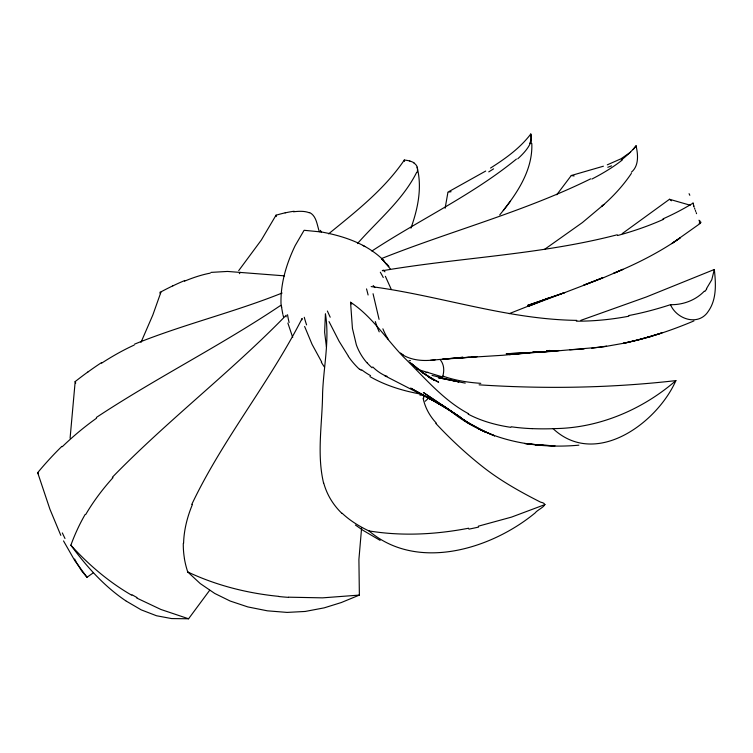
<?xml version="1.0" encoding="UTF-8"?>
<svg xmlns="http://www.w3.org/2000/svg" width="753" height="753" viewBox="0 0 753 753"><rect width="100%" height="100%" fill="white"/><g stroke="black" fill="none" stroke-linecap="round" stroke-linejoin="round"><path stroke-width="1.13" d="M531.279 143.286L530.799 133.987C520.097 148.153 505.376 158.61 490.542 168.051M87.885 371.963A165.848 64.824 -40.5 0 0 75.178 381.583L70.085 438.218M286.093 316.862L286.206 315.187C230.898 371.991 167.552 420.447 112.319 477.298M580.855 320.345L646.328 296.974L714.315 269.489L711.783 279.758L706.418 288.757M361.6 527.938L358.908 559.47L359.369 595.086L341.297 602.541L324.223 607.85L305.163 611.455L287.091 612.405L267.371 610.824L247.85 606.927L230.173 601.035L214.746 593.458L200.242 583.566L187.704 571.941C216.337 585.448 247.473 593.298 278.939 596.385M301.906 319.818L302.113 318.463C269.433 382.74 222.681 439.197 191.761 504.435M447.828 192.853L445.136 208.223M161.104 291.684L152.85 314.952L140.98 342.38M410.94 228.168C417.83 208.779 422.367 187.582 417.068 167.204M416.597 172.475C402.676 200.242 377.677 220.563 357.449 243.586M675.902 380.613C656.851 423.6 595.322 468.347 553.022 428.608C598.051 428.561 642.102 409.924 675.902 380.613C610.598 388.059 544.673 389.132 479.106 384.83M499.719 214.925C516.219 194.622 532.889 170.884 531.816 143.484M631.372 173.416C623.051 185.803 612.81 196.872 601.515 206.595L603.953 204.458L582.389 222.568L544.485 249.431M126.184 601.082L141.225 609.864L156.53 615.756L171.599 618.571L188.57 618.778L209.673 590.277M503.286 210.567L510.308 201.324M603.417 166.206L571.292 175.505L556.749 194.763M238.71 270.628L261.329 240.038L276.069 215.123L276.323 216.563M633.169 149.574L636.04 145.781C638.092 154.516 639.071 165.829 631.39 172.211M704.347 291.129C695.706 300.259 682.971 304.965 670.49 304.683A177.002 81.239 -12.6 0 1 650.583 310.575A153.621 71.733 -12.5 0 1 628.793 315.545M630.59 152.162L620.99 158.798L607.295 164.832M435.827 423.431C450.708 439.423 466.832 454.351 484.057 467.811C495.201 476.451 507.145 484 519.429 490.9C526.394 494.815 533.463 498.542 540.588 502.147C551.121 504.369 537.783 509.16 535.298 512.793C491.267 549.238 417.124 571.979 369.008 530.921C402.008 536.343 435.893 534.536 468.62 528.211M516.426 159.081C472.009 195.3 419.562 219.678 371.897 251.031M328.6 233.863C355.877 211.584 384.369 189.436 404.352 159.984L404.54 161.396M690.228 205.221L669.502 199.272L622.213 233.618M76.702 562.905L81.748 571.028L87.009 577.287L92.996 573.024M96.346 417.463C156.502 377.705 221.326 345.354 281.17 305.069L281.697 307.375M671.667 243.633L680.091 237.986C659.449 252.293 636.916 263.738 613.723 273.292L622.976 269.329L603.322 277.782L583.801 285.114L602.711 277.725L593.496 281.575M672.871 242.833L700.215 223.425L699.895 220.789M485.704 171.044L447.931 192.128L451.085 191.733M590.71 178.819C523.617 211.913 450.821 230.936 381.545 258.561L390.383 268.99M134.58 344.14C182.8 324.543 233.769 312.401 282.093 293.03M545.247 504.482L511.503 517.113L478.296 526.196M547.996 298.357L509.16 313.662M549.106 297.821L527.815 306.499L564.703 292.578L527.495 305.473L564.948 292.522L593.091 281.726M694.002 320.891C671.215 330.511 647.646 338.417 623.362 343.255L638.403 339.923L661.934 332.901L647.213 337.532L650.197 336.629L626.609 342.737L603.238 346.888L545.803 351.896L506.214 353.75L539.807 352.028M693.871 206.011L692.986 203.056M617.262 234.767C540.315 254.806 460.337 257.422 382.26 270.76M422.056 394.807L420.014 395.231M210.944 272.398L227.481 271.438L284.578 275.862M435.234 359.783C424.457 361.261 412.795 360.696 403.166 355.162M591.802 348.262L606.532 346.116M359.369 595.086L322.51 597.854L288.493 597.185M529.058 352.752L502.91 355.265L456.798 358.146L477.261 356.536M532.559 352.376L536.061 351.99M546.556 350.86L550.057 350.484L546.584 350.823M462.888 357.308L430.509 360.311M530.328 352.47L509.423 354.588L559.112 350.522L542.122 351.905M532.644 352.235L534.969 351.999M462.926 357.289L442.444 359.303L469.213 357.308M471.51 357.101L477.233 356.574M569.767 349.806L584.027 349.025M578.869 445.174C533.613 449.259 485.713 440.157 450.059 410.507L469.834 423.892L485.685 432.213L463.528 420.042L469.834 423.892L423.374 392.492L460.949 417.586M576.807 320.383C506.844 319.46 439.94 295.628 371.154 286.582M574.106 175.976L571.292 175.505M420.72 394.101C403.071 390.892 385.536 385.592 369.921 376.585M465.241 383.126L438.34 377.714L458.822 381.903L432.034 375.389M188.57 618.778L160.907 609.469L136.764 598.061M418.442 369.629L441.879 376.754M416.776 369.092L417.614 369.365M387.023 376.284L385.32 375.681M699.123 223.255L700.215 223.425L699.81 222.342M383.879 260.613C367.455 244.066 344.253 236.197 321.785 232.028L304.099 230.286L295.148 245.666C286.404 263.795 280.37 283.777 281.02 304.052M428.786 377.291L438.613 382.204L422.386 372.688L411.072 363.388L428.495 376.632L434.66 380.529L422.386 372.688M445.663 407.382L410.63 388.124L439.658 403.937L384.444 375.568M444.581 406.667L426.575 396.887L450.134 410.404M468.667 413.783C443.093 400.219 424.363 377.281 403.956 357.402C386.11 339.095 372.227 316.476 350.55 302.245L352.432 328.402L356.367 344.893A67.996 61.859 -35.9 0 0 366.231 361.958L367.313 363.031M309.728 212.581C316.712 216.252 316.994 225.222 319.385 231.764M380.133 540.381L363.031 530.338L355.416 525.039M131.794 595.265C108.874 582.069 88.543 564.712 70.82 545.144C86.331 566.2 103.999 586.173 125.836 600.847M448.11 408.917L428.241 397.217L458.991 416.4M362.899 245.403L364.81 246.542M669.502 199.272L671.441 200.806M409.726 362.24L416.616 368.01M361.167 370.325L359.812 369.149M372.048 367.765L370.052 365.892A76.194 69.37 -43.1 0 1 367.304 363.04M386.741 263.832L388.934 266.44M87.009 577.287L74.792 560.637L63.516 540.918M348.451 356.31L339.132 341.335L329.014 321.587M670.49 304.683C676.843 319.517 698.568 326.473 708.328 311.281C716.847 299.252 715.887 283.429 714.315 269.489M350.55 302.245L351.726 304.043M321.719 362.052L312.071 344.356L304.626 326.473M38.516 474.183L37.65 472.573L49.914 509.197L60.805 535.364M76.025 561.653L76.364 562.284M75.347 560.354L75.686 561.013M385.376 276.313L391.165 289.143M74.66 559.018L74.999 559.695M320.42 230.352L321.409 232.489M292.71 337.429L287.881 323.075M75.14 381.507L75.724 383.07M693.729 206.04L694.134 207.131M694.548 208.223L694.953 209.315M695.358 210.407L695.763 211.499M696.167 212.581L696.572 213.673M699 220.177L699.405 221.26M379.079 319.366L373.055 293.726M283.523 316.844L283.034 315.055M323.545 482.937C316.618 453.598 322.378 423.13 322.585 393.386C323.545 366.899 329.692 340.271 325.437 313.832L324.618 332.186L326.425 346.926M282.808 314.161L281.17 305.069M423.807 397.97L423.421 394.939M440.034 359.492A62.565 30.647 -27.1 0 1 442.557 376.999M428.786 397.838A62.565 30.647 -27.1 0 1 425.191 401.255M289.114 322.491A77.728 62.819 -76 0 1 287.552 314.735M306.584 324.901A77.55 41.377 80.4 0 1 304.259 317.277M330.2 317.211A77.559 10.824 66.7 0 1 327.395 311.027M359.567 369.384A89.183 82.265 -22 0 1 348.338 356.385M370.532 375.625A74.933 69.86 -30.3 0 1 361.638 369.77M428.062 372.302A80.58 18.43 5.1 0 1 425.991 372.669M410.413 360.565A78.82 3.021 -5 0 1 409.039 360.725M403.25 354.889A46.931 34.318 86.7 0 1 400.53 353.035M388.407 339.537A66.565 51.637 -84.3 0 1 382.872 328.816M379.22 331.866A75.978 56.259 -87.1 0 1 375.333 321.587M366.532 288.907A71.168 28.783 76.6 0 1 368.104 294.997M373.168 285.528A78.067 50.602 38.5 0 1 374.919 287.599M381.442 258.684A78.896 69.596 -52.1 0 1 386.487 264.058M436.373 423.167A266.091 115.887 -21.2 0 1 423.111 398.233M341.9 513.386A156.182 100.29 -22.8 0 1 323.696 482.889M342.126 513.235A168.945 107.999 -21.6 0 0 354.851 523.147A196.477 124.556 -20.6 0 0 368.97 530.959M385.282 375.747A50.395 45.453 -85.9 0 1 372.735 366.927M480.791 383.333A244.273 99.283 -24.1 0 1 442.915 376.086M510.807 427.327A151.842 87.536 -15 0 1 468.159 414.131M532.211 428.655A163.815 92.854 -14.4 0 1 511.221 426.772M552.984 428.692A189.436 105.636 -14.1 0 1 532.22 428.626M628.849 316.213A142.665 68.325 -12.6 0 1 576.309 321.164M380.312 272.209A70.829 54.169 67.7 0 1 383.258 277.546M383.173 270.063A78.481 67.798 6.7 0 1 384.943 271.842M663.713 219.245A131.436 50.507 -13.8 0 1 617.573 235.52M662.951 218.888A141.526 52.766 -14.1 0 0 679.357 210.925A163.109 59.948 -14.3 0 0 693.118 203.084M689.823 195.291A65.464 1.722 65.6 0 1 689.07 193.681M622.26 160.013A121.431 37.537 -17.2 0 1 591.914 179.054M621.263 160.069A130.956 39.307 -17.7 0 0 629.96 152.52A151.504 45.039 -18 0 0 636.144 145.762M62.301 446.698A139.324 64.334 -41.5 0 1 96.544 418.197M61.868 446.369A151.908 72.213 -41.6 0 0 49.001 459.678A179.788 87.244 -41.6 0 0 37.744 472.592M85.71 514.515A149.489 83.527 -39.9 0 1 113.006 477.637M85.117 514.497A162.592 92.883 -39.4 0 0 76.975 530.31A191.384 111.171 -38.9 0 0 70.914 545.125M324.317 366.871A90.256 71.883 30.8 0 1 321.286 362.202M183.591 543.299A155.419 98.464 -33.3 0 1 192.457 504.406M184.438 558.491A168.521 107.905 -32.2 0 1 183.29 543.393M187.732 571.922A197.088 126.946 -31.1 0 1 184.391 558.51M293.501 211.8A113.336 29.132 -31.8 0 1 309.37 212.835M285.199 212.864A123.276 32.153 -32.6 0 1 294.141 211.264M275.956 215.236A145.301 38.365 -32.9 0 1 285.265 212.807M184.447 281.189A118.974 35.777 -36.4 0 1 210.247 273.151M172.814 285.895A129.685 40.069 -37.1 0 1 184.937 280.455M161.067 291.806A153.546 48.277 -37.4 0 1 172.851 285.829M159.928 292.202A54.997 44.333 -82 0 1 160.257 293.651M101.608 363.172A128.17 47.58 -39.9 0 1 134.185 345.072M87.894 372.02A139.842 53.567 -40.3 0 1 101.627 362.541M413.999 163.128A111.849 27.221 -26.8 0 1 417.143 172.23M409.764 161.038A121.308 29.414 -27.5 0 1 414.216 163.015M404.257 160.05A142.11 34.629 -27.8 0 1 409.82 161.01M530.328 143.136A114.625 29.922 -21.7 0 1 517.744 158.817M529.792 143.305A123.944 31.692 -22.3 0 0 531.223 138.128A144.228 36.784 -22.7 0 0 530.799 133.987M136.99 597.553A335.179 272.642 -74.7 0 1 132.039 594.748M493.601 168.832A283.702 121.977 -11.9 0 1 488.744 171.882M706.728 288.917A313.276 105.411 25.2 0 1 704.902 291.402M700.845 222.06A72.504 2.777 63.3 0 1 700.855 222.672M611.53 165.848A289.773 77.7 5.7 0 1 607.765 167.298M64.993 538.48A326.275 175.035 -81 0 1 62.339 532.926M288.465 597.364A336.845 316.599 -39.7 0 1 278.911 596.536M240.405 272.341A289.623 103.34 -52.5 0 1 239.35 273.668M478.607 527.072A333.532 294.159 13.6 0 1 468.903 529.133M554.792 445.87L535.807 444.797L554.792 445.87M543.242 445.39L524.653 443.479L543.242 445.39M494.505 435.836L478.899 428.937L494.505 435.836"/></g></svg>
